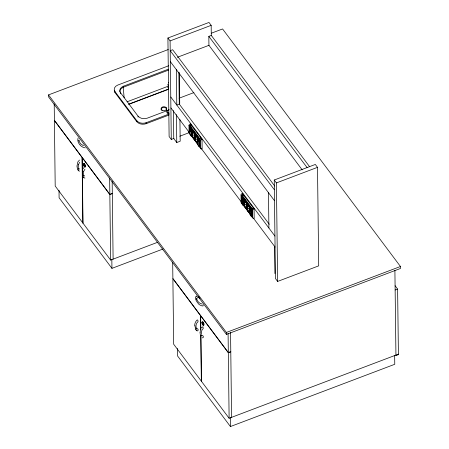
<?xml version="1.0" encoding="UTF-8"?>
<svg xmlns="http://www.w3.org/2000/svg" width="449" height="449" viewBox="0 0 449 449"><rect width="100%" height="100%" fill="white"/><g stroke="black" fill="none" stroke-linecap="round" stroke-linejoin="round"><path stroke-width="0.67" d="M78.805 141.031L79.209 140.071M77.026 165.973L77.845 161.904L79.484 160.046M194.877 325.733C193.788 323.83 198.239 316.5 198.026 321.759C195.865 323.241 195.467 326.698 196.623 328.937L195.983 328.084L196.741 328.696L197.588 328.696L198.121 329.403L197.947 330.778L197.027 330.891L195.798 329.572L194.877 325.789M200.074 332.67L200.54 329.504M190.516 127.05L189.916 134.425L191.061 135.957L191.745 135.699L191.661 128.582L190.516 127.05L190.572 131.579M191.061 135.957L191.661 128.582M198.537 137.764L197.942 145.139L199.087 146.671L199.771 146.413L199.682 139.297L198.537 137.764L198.587 141.648M199.087 146.671L199.682 139.297M242.567 196.561L241.966 203.936L243.111 205.468L243.796 205.204L243.712 198.093L242.567 196.561L242.617 201.09M243.111 205.468L243.712 198.093M250.587 207.275L249.986 214.65L251.137 216.177L251.822 215.918L251.732 208.802L250.587 207.275L250.626 210.508M251.137 216.177L251.732 208.802M168.538 82.891L168.622 82.296M119.821 91.961L120.102 90.069L121.382 88.391L123.464 87.185L168.397 70.156M78.463 164.48L78.193 167.505L78.771 169.178L78.132 168.33L78.889 168.942L79.737 168.936M83.66 171.423L83.396 174.448L83.969 176.12L83.334 175.267L84.507 175.957M78.463 164.474L79.754 162.241M83.66 171.417L84.956 169.178M83.048 168.846L83.991 167.483M167.23 111.593L166.865 112.188L167.325 113.412L168.964 113.911M78.047 138.09C76.526 142.238 81.028 147.569 85.243 147.873M201.337 327.837L202.97 326.704L203.223 328.702L202.409 329.325L201.511 331.177L201.304 334.516M168.386 69.185L123.453 86.208L121.365 87.42L120.091 89.093L119.81 90.984L120.573 92.803L138.062 116.156C140.352 118.755 144.202 119.176 147.356 118.132L168.846 109.994M173.898 138.444L171.288 139.431L169.116 136.535L167.915 38.013L208.998 22.45L211.17 25.346L211.299 35.83M171.288 139.431L170.087 40.915L211.17 25.346M211.457 33.17L222.581 28.955L400.457 266.498L400.48 268.468L226.419 334.415L48.543 96.872L48.52 94.902L168.268 49.536M208.937 45.428L208.83 36.352L211.294 35.42L309.574 166.669M177.304 57.315L208.937 45.327L302.177 169.845M168.785 65.734L117.874 85.024L115.791 86.23L114.512 87.909L114.231 89.8L114.995 91.613L136.816 120.753C139.106 123.352 142.956 123.778 146.11 122.734L169.211 113.979M127.084 101.794L168.106 86.247M128.706 104.157L168.431 89.11M128.841 104.336L168.566 89.284M179.1 98.202L193.946 92.578M178.87 72.205L179.263 104.095L176.799 105.027L176.367 69.674M169.183 109.713L167.219 110.622L166.848 111.217L167.314 112.441L168.953 112.935M114.242 90.771L115.006 92.589L136.827 121.724C139.117 124.328 142.967 124.749 146.127 123.705L168.97 115.051M190.107 134.335A1.875 1.179 -36.8 0 1 189.792 133.684L189.068 132.719L188.978 125.451A1.47 0.926 -36.8 0 1 190.269 123.913L191.195 124.8L191.212 126.18M189.792 133.684L189.703 126.416A1.47 0.926 -36.8 0 1 190.993 124.878L191.195 124.8M190.152 131.568L190.079 125.641L191.201 125.215L202.028 139.263L201.101 138.376A1.47 0.926 -36.8 0 0 199.811 139.908L199.9 147.182A1.875 1.179 -36.8 0 0 201.023 148.013M194.956 137.439L194.714 140.127L192.049 136.569L191.959 129.452L194.9 132.91L194.917 134.206M194.804 137.59L194.557 139.69L192.2 136.541L192.116 129.896L194.748 132.938M179.768 136.221L189.551 132.511M192.116 129.896L194.473 133.044L194.9 132.91M195.04 133.561L197.981 137.018L197.79 144.241L195.124 140.677L195.04 133.561L197.706 137.125L197.79 144.241M195.467 133.897L195.551 140.543L197.908 143.691L195.276 140.649L195.467 133.897L197.829 137.046L197.886 141.699M192.049 136.569L192.475 136.434L194.832 139.583M173.415 110.572L173.752 138.5L176.766 142.524L180.189 141.227L179.926 119.58M195.197 134.004L197.554 137.153L197.981 137.018M195.124 140.677L195.551 140.543M54.206 103.938L54.408 120.36L109.848 194.4L112.312 193.463M157.7 242.252L110.645 260.078L109.842 194.512L112.306 193.575M274.249 180.015L315.333 164.446L317.499 167.348L318.706 265.864L277.622 281.428L275.45 278.532L274.249 180.015L276.416 182.911L277.622 281.428M242.286 203.919A1.875 1.179 -36.8 0 1 241.843 203.189L241.119 202.23L241.029 194.956A1.47 0.926 -36.8 0 1 242.32 193.424L243.246 194.31L243.263 195.685M241.843 203.189L241.753 195.921A1.47 0.926 -36.8 0 1 243.044 194.389L243.246 194.31M242.196 201.079L242.123 195.152L243.251 194.726L254.072 208.768L253.146 207.881A1.47 0.926 -36.8 0 0 251.861 209.419L251.945 216.687A1.875 1.179 -36.8 0 0 252.54 217.479M276.416 182.911L317.499 167.348M247.04 209.531L244.099 206.074L244.284 198.856L246.95 202.42L247.006 206.944M246.523 202.55L246.608 209.195L244.25 206.046L244.166 199.401L246.523 202.55L246.95 202.42M247.085 203.071L250.026 206.529L249.84 213.746L247.174 210.183L247.085 203.071L249.756 206.63L249.84 213.746M247.517 203.408L247.601 210.053L249.958 213.202L249.683 213.303L247.326 210.154L247.517 203.408L249.874 206.557L249.925 210.542M244.099 206.074L244.52 205.945L246.883 209.094M247.242 203.509L249.605 206.658L250.026 206.529M247.174 210.183L247.601 210.053M59.01 190.264L59.1 197.79L111.941 268.356L163.015 249.01M202.808 324.285L203.223 324.532L202.808 324.285L202.791 322.724L203.043 324.599M226.419 334.415L226.397 332.445L400.457 266.498M172.68 262.137L172.882 278.554L228.322 352.594L230.786 351.662M398.392 354.143L229.125 418.272L228.322 352.706L230.786 351.769M395.148 290.009L397.612 289.077L395.098 285.721M177.49 348.458L177.579 355.984L230.421 426.55L394.761 364.285L394.654 355.395M196.336 296.014C193.906 297.726 196.713 301.661 198.099 303.322C198.419 304.798 204.851 307.717 202.982 304.686M84.956 178.085L83.918 177.793L83.144 176.754L83.604 177.372M79.625 171.17C77.525 170.766 77.144 167.803 77.026 166.029M202.224 337.828L203.144 337.715L203.318 336.346L202.785 335.639L201.466 335.33M201.977 303.979C199.35 303.608 197.156 301.178 196.611 298.641L196.623 299.606L197.408 297.154M83.598 145.807L80.455 143.725L78.777 140.526M196.544 296.188L196.881 296.542M199.227 297.889L199.407 298.114A1.51 0.488 69.2 0 0 199.581 298.259M208.83 36.352L307.11 167.6M167.915 38.013L170.087 40.915M274.732 186.038L172.669 49.744L170.205 50.675L274.367 189.775M170.339 61.62L274.502 200.72M179.263 104.095L269.277 224.298M170.772 96.978L274.934 236.079M190.269 123.913L190.993 124.878M242.32 193.424L243.044 194.389M190.079 125.641L200.181 139.139M242.123 195.152L252.231 208.645M246.798 202.448L244.441 199.3L244.52 205.945M188.978 125.451L189.703 126.416M199.811 139.908L200.529 140.874L200.619 148.148A1.875 1.179 -36.8 0 0 202.145 148.894L202.028 139.263M241.029 194.956L241.753 195.921M251.861 209.419L252.579 210.385L252.669 217.653A1.875 1.179 -36.8 0 0 254.19 218.405L254.072 208.768M191.959 129.452L194.63 133.016L194.714 140.127M244.009 198.958L246.675 202.521L246.765 209.638M194.989 140.026L192.324 136.462L192.234 129.346M197.291 143.102L195.399 140.571L195.309 133.46M246.658 209.026L244.368 205.973L244.29 199.502M249.341 212.613L247.45 210.081L247.36 202.965M170.906 107.923L189.383 132.607M194.423 139.336L196.522 142.142M201.146 148.31L241.467 202.157M246.507 208.886L250.284 213.932M253.225 217.86L275.063 247.023M190.584 134.745L200.619 148.148M242.634 204.25L252.669 217.653M123.144 86.752L124.16 97.848M48.52 94.902L226.397 332.445M109.842 194.512L82.195 157.588L82.992 223.159M228.322 352.706L200.675 315.782L200.843 329.734M110.645 260.078L55.199 186.043L54.402 120.472L82.049 157.397L82.852 222.962M229.125 418.272L173.679 344.231L172.882 278.666L200.529 315.585L200.697 329.538M77.946 169.812L78.407 170.429M195.798 329.572L196.572 330.61M78.373 170.384L78.721 170.85M83.57 177.321L83.918 177.793M201.567 335.431L201.82 335.88M200.327 334.819L200.074 332.726M397.612 289.077L398.415 354.643L395.945 355.58L394.896 270.304M274.569 246.344L274.9 273.576M268.474 192.672L268.906 228.03M249.605 206.658L249.683 213.303M242.213 202.392L242.23 203.711M230.55 332.501L231.589 417.34M230.315 417.654L230.421 426.55M228.086 333.439L228.322 352.594M200.911 335.313L201.478 381.353M200.77 335.117L201.332 381.156M197.554 137.153L197.633 143.798M194.473 133.044L194.557 139.69M192.391 129.789L192.475 136.434M179.353 72.8L179.729 103.523M176.429 114.596L176.766 142.524M166.287 107.749L166.298 108.478M161.421 109.595L161.427 110.325M146.11 122.734L146.127 123.705M138.062 116.156L138.073 117.127M136.816 120.753L136.827 121.724M123.453 86.208L123.464 87.185M120.573 92.803L120.585 93.774M114.995 91.613L115.006 92.589M112.16 181.379L113.109 259.146M111.835 259.46L111.941 268.356M109.646 177.978L109.848 194.4M252.579 210.385A1.47 0.926 -36.8 0 1 253.87 208.847M241.714 203.015A1.875 1.179 -36.8 0 1 241.119 202.23M83.935 164.149A1.762 0.572 69.2 0 1 84.665 163.896A1.762 0.572 69.2 0 1 85.563 166.091A1.762 0.572 69.2 0 1 84.99 166.731M84.058 164.923A1.762 0.572 69.2 0 1 83.969 164.514M202.084 322.584A1.51 0.488 69.2 0 1 202.639 322.365L202.825 322.595A1.51 0.488 69.2 0 1 203.476 324.313L203.492 324.605A1.51 0.488 69.2 0 1 202.937 324.823L202.752 324.593A1.51 0.488 69.2 0 1 202.101 322.876L202.173 322.55A1.51 0.488 69.2 0 1 202.729 322.331L202.914 322.562A1.51 0.488 69.2 0 1 203.565 324.279L203.582 324.571A1.51 0.488 69.2 0 1 203.027 324.79L202.841 324.56A1.51 0.488 69.2 0 1 202.19 322.842M202.443 322.056A1.762 0.572 69.2 0 1 203.807 323.314A1.762 0.572 69.2 0 1 203.47 324.924M203.262 324.683A1.762 0.572 69.2 0 1 203.049 324.363M199.047 297.592A1.51 0.488 69.2 0 1 198.739 296.879M199.137 297.558A1.51 0.488 69.2 0 1 198.828 296.845M200.063 298.271A1.762 0.572 69.2 0 1 199.289 298.147L199.075 297.822A1.762 0.572 69.2 0 1 198.565 296.581M168.437 85.377A1.033 0.73 -0.7 0 1 168.016 84.277M168.465 88.055A1.033 0.73 -0.7 0 1 168.049 86.954M161.18 109.848A2.75 1.948 -0.7 0 1 164.328 107.479A2.75 1.948 -0.7 0 1 166.192 110.426M200.529 140.874A1.47 0.926 -36.8 0 1 201.82 139.342M190.55 134.509A1.875 1.179 -36.8 0 1 190.382 134.47M189.663 133.51A1.875 1.179 -36.8 0 1 189.068 132.719M193.238 132.27C193.407 134.638 194.597 132.646 193.238 132.27M194.114 136.339L194.484 137.141L194.136 136.288M196.314 136.378C196.482 138.747 197.672 136.754 196.314 136.378M197.195 140.447L197.56 141.25L197.195 140.447M245.289 201.775C245.457 204.143 246.641 202.151 245.289 201.775M246.164 205.844L246.529 206.647L246.164 205.844M248.364 205.883C248.522 208.235 249.739 206.293 248.364 205.883M249.24 209.958L249.61 210.755L249.24 209.958M192.744 134.476L193.121 135.295L192.744 134.476M195.826 138.584L196.202 139.403L195.826 138.584M244.795 203.981L245.171 204.806L244.795 203.981M247.876 208.089L248.246 208.914L247.876 208.089M84.434 164.368L84.249 164.138A1.51 0.488 69.2 0 0 83.694 164.356L83.71 164.648A1.51 0.488 69.2 0 0 84.361 166.366L84.547 166.596A1.51 0.488 69.2 0 0 85.102 166.377L85.085 166.085A1.51 0.488 69.2 0 0 84.434 164.368M84.345 164.401L84.159 164.171A1.51 0.488 69.2 0 0 83.604 164.39L83.621 164.682A1.51 0.488 69.2 0 0 84.272 166.399L84.457 166.63A1.51 0.488 69.2 0 0 85.013 166.411L84.996 166.119A1.51 0.488 69.2 0 0 84.345 164.401M84.541 164.839L84.311 164.53L84.564 166.405L84.541 164.839M202.813 324.851L202.6 324.532A1.762 0.572 69.2 0 1 202.151 321.961A1.762 0.572 69.2 0 1 203.532 324.06A1.762 0.572 69.2 0 1 202.813 324.851M84.333 166.658L84.12 166.338A1.762 0.572 69.2 0 1 83.671 163.767A1.762 0.572 69.2 0 1 85.046 165.866A1.762 0.572 69.2 0 1 84.333 166.658M162.386 110.325A2.75 1.948 -0.7 0 0 166.601 108.731A2.75 1.948 -0.7 0 0 162.572 106.957A2.75 1.948 -0.7 0 0 162.386 110.325"/></g></svg>
